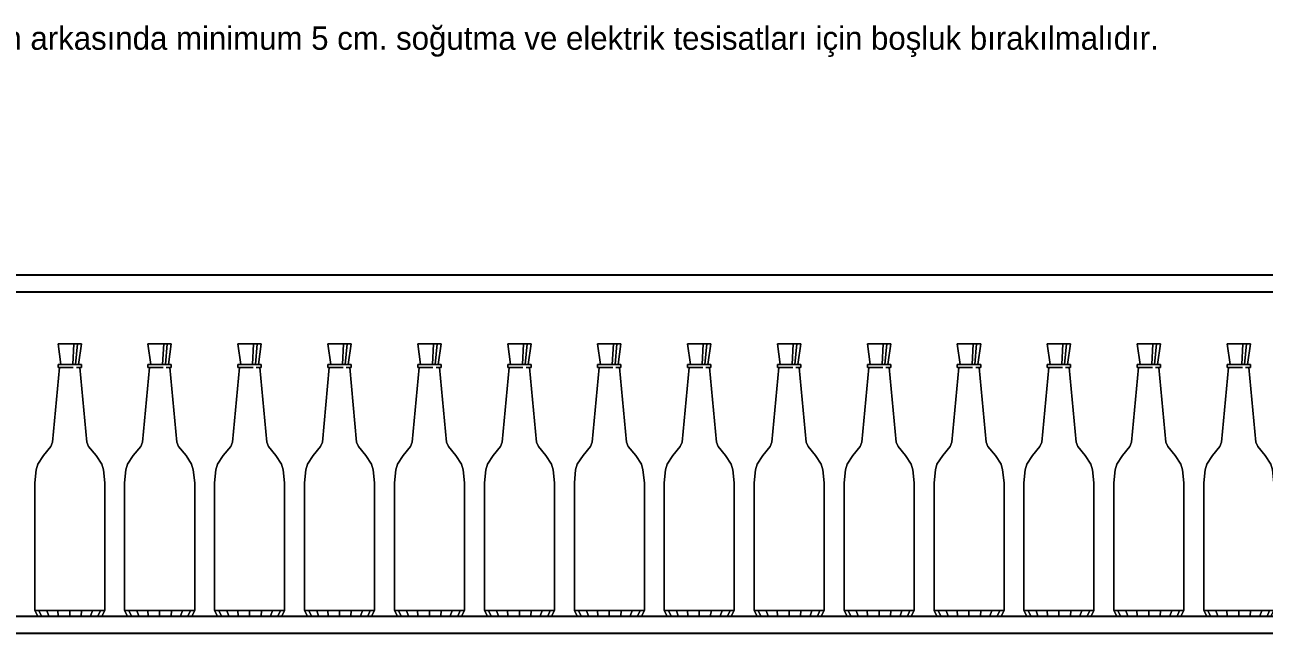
# Model space of a CAD drawing. Header units: millimetres. Extents: x 20829 to 29437, y 2955 to 9873.
# Drawn here: x 25235 to 26550, y 5350 to 5996 of the extents above; entities that cross this region are included whole.
import ezdxf

# ---------------------------------------------------------------- set-up
doc = ezdxf.new("R2010")
doc.units = ezdxf.units.MM
doc.layers.add('Auto-SilikCizgiler', color=251, linetype='Continuous', lineweight=9)
doc.styles.add('TAKSİM', font='GOTHIC.TTF', dxfattribs={"height": 20})

# ---------------------------------------------------------------- blocks, each defined once
blk = doc.blocks.new('sisw')
at = {"layer": 'Auto-SilikCizgiler'}
for points in [[(19158.05, 139884.55, -0.22), (19158.36, 139882.35, -0.16), (19158.36, 139882.35, 0.16), (19158.05, 139884.55, 0.22)], [(19159.29, 139884.55), (19158.2, 139884.55, -0.63), (19158.05, 139884.55, -0.22), (19159.29, 139884.55)], [(19159.29, 139884.55), (19158.05, 139884.55, -0.22), (19158.05, 139884.55, 0.22), (19159.29, 139884.55)], [(19159.29, 139884.55), (19158.05, 139884.55, 0.22), (19158.2, 139884.55, 0.63), (19159.29, 139884.55)], [(19159.29, 139884.55), (19158.48, 139884.55, -0.96), (19158.2, 139884.55, -0.63), (19159.29, 139884.55)], [(19159.29, 139884.55), (19158.2, 139884.55, 0.63), (19158.48, 139884.55, 0.96), (19159.29, 139884.55)], [(19159.29, 139884.55), (19158.86, 139884.55, -1.18), (19158.48, 139884.55, -0.96), (19159.29, 139884.55)], [(19159.29, 139884.55), (19158.48, 139884.55, 0.96), (19158.86, 139884.55, 1.18), (19159.29, 139884.55)], [(19159.29, 139884.55), (19159.29, 139884.55, -1.26), (19158.86, 139884.55, -1.18), (19159.29, 139884.55)], [(19159.29, 139884.55), (19158.86, 139884.55, 1.18), (19159.29, 139884.55, 1.26), (19159.29, 139884.55)], [(19159.29, 139884.55), (19159.29, 139884.55, 1.26), (19159.72, 139884.55, 1.18), (19159.29, 139884.55)], [(19159.29, 139884.55), (19159.72, 139884.55, 1.18), (19160.1, 139884.55, 0.96), (19159.29, 139884.55)], [(19159.29, 139884.55), (19160.1, 139884.55, 0.96), (19160.38, 139884.55, 0.63), (19159.29, 139884.55)], [(19159.29, 139884.55), (19160.38, 139884.55, 0.63), (19160.53, 139884.55, 0.22), (19159.29, 139884.55)], [(19159.29, 139884.55), (19160.53, 139884.55, 0.22), (19160.53, 139884.55, -0.22), (19159.29, 139884.55)], [(19159.29, 139884.55), (19160.53, 139884.55, -0.22), (19160.38, 139884.55, -0.63), (19159.29, 139884.55)], [(19159.29, 139884.55), (19160.38, 139884.55, -0.63), (19160.1, 139884.55, -0.96), (19159.29, 139884.55)], [(19159.29, 139884.55), (19160.1, 139884.55, -0.96), (19159.72, 139884.55, -1.18), (19159.29, 139884.55)], [(19159.29, 139884.55), (19159.72, 139884.55, -1.18), (19159.29, 139884.55, -1.26), (19159.29, 139884.55)], [(19159.72, 139884.55, 1.18), (19159.61, 139882.35, 0.89), (19159.9, 139882.35, 0.72), (19160.1, 139884.55, 0.96)], [(19160.1, 139884.55, -0.96), (19159.9, 139882.35, -0.72), (19159.61, 139882.35, -0.89), (19159.72, 139884.55, -1.18)], [(19160.53, 139884.55, 0.22), (19160.22, 139882.35, 0.16), (19160.22, 139882.35, -0.16), (19160.53, 139884.55, -0.22)], [(19158.21, 139882.04, 0.19), (19157.47, 139874.11, 0.32), (19157.47, 139874.11, -0.32), (19158.21, 139882.04, -0.19)], [(19158.78, 139882.35, 0.3), (19158.2, 139882.35, 0.63), (19158.05, 139882.35, 0.22), (19158.71, 139882.35, 0.1)], [(19158.71, 139882.35, 0.1), (19158.05, 139882.35, 0.22), (19158.05, 139882.35, -0.22), (19158.71, 139882.35, -0.1)], [(19158.05, 139882.35, 0.22), (19158.05, 139882.04, 0.22), (19158.05, 139882.04, -0.22), (19158.05, 139882.35, -0.22)], [(19158.71, 139882.35, -0.1), (19158.05, 139882.35, -0.22), (19158.2, 139882.35, -0.63), (19158.78, 139882.35, -0.3)], [(19158.2, 139882.04, 0.63), (19158.34, 139882.04, 0.55), (19158.21, 139882.04, 0.19), (19158.05, 139882.04, 0.22)], [(19158.05, 139882.04, 0.22), (19158.21, 139882.04, 0.19), (19158.21, 139882.04, -0.19), (19158.05, 139882.04, -0.22)], [(19158.05, 139882.04, -0.22), (19158.21, 139882.04, -0.19), (19158.34, 139882.04, -0.55), (19158.2, 139882.04, -0.63)], [(19158.91, 139882.35, 0.46), (19158.48, 139882.35, 0.96), (19158.2, 139882.35, 0.63), (19158.78, 139882.35, 0.3)], [(19158.78, 139882.35, -0.3), (19158.2, 139882.35, -0.63), (19158.48, 139882.35, -0.96), (19158.91, 139882.35, -0.46)], [(19158.48, 139882.04, 0.96), (19158.58, 139882.04, 0.84), (19158.34, 139882.04, 0.55), (19158.2, 139882.04, 0.63)], [(19158.2, 139882.04, -0.63), (19158.34, 139882.04, -0.55), (19159.67, 139882.04, -1.03), (19158.48, 139882.04, -0.96)], [(19158.36, 139882.35, 0.16), (19158.73, 139882.35, 0.1), (19158.8, 139882.35, 0.28), (19158.47, 139882.35, 0.47)], [(19158.36, 139882.35, -0.16), (19158.73, 139882.35, -0.1), (19158.73, 139882.35, 0.1), (19158.36, 139882.35, 0.16)], [(19158.47, 139882.35, -0.47), (19158.8, 139882.35, -0.28), (19158.73, 139882.35, -0.1), (19158.36, 139882.35, -0.16)], [(19158.47, 139882.35, 0.47), (19158.8, 139882.35, 0.28), (19158.93, 139882.35, 0.43), (19158.69, 139882.35, 0.72)], [(19158.69, 139882.35, -0.72), (19158.93, 139882.35, -0.43), (19158.8, 139882.35, -0.28), (19158.47, 139882.35, -0.47)], [(19159.09, 139882.35, 0.56), (19158.86, 139882.35, 1.18), (19158.48, 139882.35, 0.96), (19158.91, 139882.35, 0.46)], [(19158.91, 139882.35, -0.46), (19158.48, 139882.35, -0.96), (19158.86, 139882.35, -1.18), (19159.09, 139882.35, -0.56)], [(19158.69, 139882.35, 0.72), (19158.93, 139882.35, 0.43), (19159.1, 139882.35, 0.53), (19158.97, 139882.35, 0.89)], [(19158.97, 139882.35, -0.89), (19159.1, 139882.35, -0.53), (19158.93, 139882.35, -0.43), (19158.69, 139882.35, -0.72)], [(19159.29, 139882.35, 0.6), (19159.29, 139882.35, 1.26), (19158.86, 139882.35, 1.18), (19159.09, 139882.35, 0.56)], [(19159.09, 139882.35, -0.56), (19158.86, 139882.35, -1.18), (19159.29, 139882.35, -1.26), (19159.29, 139882.35, -0.6)], [(19159.29, 139882.35, -0.94), (19159.29, 139882.35, -0.57), (19159.1, 139882.35, -0.53), (19158.97, 139882.35, -0.89)], [(19158.97, 139882.35, 0.89), (19159.1, 139882.35, 0.53), (19159.29, 139882.35, 0.57), (19159.29, 139882.35, 0.94)], [(19159.61, 139882.35, -0.89), (19159.48, 139882.35, -0.53), (19159.29, 139882.35, -0.57), (19159.29, 139882.35, -0.94)], [(19159.29, 139882.35, 0.94), (19159.29, 139882.35, 0.57), (19159.48, 139882.35, 0.53), (19159.61, 139882.35, 0.89)], [(19159.29, 139882.35, -0.6), (19159.29, 139882.35, -1.26), (19159.72, 139882.35, -1.18), (19159.49, 139882.35, -0.56)], [(19159.49, 139882.35, 0.56), (19159.72, 139882.35, 1.18), (19159.29, 139882.35, 1.26), (19159.29, 139882.35, 0.6)], [(19159.9, 139882.35, -0.72), (19159.65, 139882.35, -0.43), (19159.48, 139882.35, -0.53), (19159.61, 139882.35, -0.89)], [(19159.61, 139882.35, 0.89), (19159.48, 139882.35, 0.53), (19159.65, 139882.35, 0.43), (19159.9, 139882.35, 0.72)], [(19159.49, 139882.35, -0.56), (19159.72, 139882.35, -1.18), (19160.1, 139882.35, -0.96), (19159.67, 139882.35, -0.46)], [(19159.67, 139882.35, 0.46), (19160.1, 139882.35, 0.96), (19159.72, 139882.35, 1.18), (19159.49, 139882.35, 0.56)], [(19160.11, 139882.35, -0.47), (19159.78, 139882.35, -0.28), (19159.65, 139882.35, -0.43), (19159.9, 139882.35, -0.72)], [(19159.9, 139882.35, 0.72), (19159.65, 139882.35, 0.43), (19159.78, 139882.35, 0.28), (19160.11, 139882.35, 0.47)], [(19159.67, 139882.35, -0.46), (19160.1, 139882.35, -0.96), (19160.38, 139882.35, -0.63), (19159.81, 139882.35, -0.3)], [(19159.81, 139882.35, 0.3), (19160.38, 139882.35, 0.63), (19160.1, 139882.35, 0.96), (19159.67, 139882.35, 0.46)], [(19160.22, 139882.35, -0.16), (19159.85, 139882.35, -0.1), (19159.78, 139882.35, -0.28), (19160.11, 139882.35, -0.47)], [(19160.11, 139882.35, 0.47), (19159.78, 139882.35, 0.28), (19159.85, 139882.35, 0.1), (19160.22, 139882.35, 0.16)], [(19159.81, 139882.35, -0.3), (19160.38, 139882.35, -0.63), (19160.53, 139882.35, -0.22), (19159.88, 139882.35, -0.1)], [(19159.88, 139882.35, 0.1), (19160.53, 139882.35, 0.22), (19160.38, 139882.35, 0.63), (19159.81, 139882.35, 0.3)], [(19160.22, 139882.35, 0.16), (19159.85, 139882.35, 0.1), (19159.85, 139882.35, -0.1), (19160.22, 139882.35, -0.16)], [(19159.88, 139882.35, -0.1), (19160.53, 139882.35, -0.22), (19160.53, 139882.35, 0.22), (19159.88, 139882.35, 0.1)], [(19160.1, 139882.04, -0.96), (19160, 139882.04, -0.84), (19160.24, 139882.04, -0.55), (19160.38, 139882.04, -0.63)], [(19160.38, 139882.04, 0.63), (19160.24, 139882.04, 0.55), (19160, 139882.04, 0.84), (19160.1, 139882.04, 0.96)], [(19160.38, 139882.04, -0.63), (19160.24, 139882.04, -0.55), (19160.37, 139882.04, -0.19), (19160.53, 139882.04, -0.22)], [(19160.53, 139882.04, 0.22), (19160.37, 139882.04, 0.19), (19160.24, 139882.04, 0.55), (19160.38, 139882.04, 0.63)], [(19160.37, 139882.04, -0.19), (19161.11, 139874.11, -0.32), (19161.11, 139874.11, 0.32), (19160.37, 139882.04, 0.19)], [(19160.53, 139882.04, -0.22), (19160.37, 139882.04, -0.19), (19160.37, 139882.04, 0.19), (19160.53, 139882.04, 0.22)], [(19160.53, 139882.35, -0.22), (19160.53, 139882.04, -0.22), (19160.53, 139882.04, 0.22), (19160.53, 139882.35, 0.22)], [(19157.28, 139873.64, 0.35), (19156.5, 139872.71, 0.49), (19156.5, 139872.71, -0.49), (19157.28, 139873.64, -0.35)], [(19157.47, 139874.11, 0.32), (19157.28, 139873.64, 0.35), (19157.28, 139873.64, -0.35), (19157.47, 139874.11, -0.32)], [(19161.11, 139874.11, -0.32), (19161.3, 139873.64, -0.35), (19161.3, 139873.64, 0.35), (19161.11, 139874.11, 0.32)], [(19161.3, 139873.64, -0.35), (19162.09, 139872.71, -0.49), (19162.09, 139872.71, 0.49), (19161.3, 139873.64, 0.35)], [(19155.89, 139871.78, 0.6), (19155.72, 139871.19, 0.63), (19155.72, 139871.19, -0.63), (19155.89, 139871.78, -0.6)], [(19156.5, 139872.71, 0.49), (19155.89, 139871.78, 0.6), (19155.89, 139871.78, -0.6), (19156.5, 139872.71, -0.49)], [(19162.09, 139872.71, -0.49), (19162.69, 139871.78, -0.6), (19162.69, 139871.78, 0.6), (19162.09, 139872.71, 0.49)], [(19162.69, 139871.78, -0.6), (19162.86, 139871.19, -0.63), (19162.86, 139871.19, 0.63), (19162.69, 139871.78, 0.6)], [(19155.72, 139871.19, 0.63), (19155.58, 139869.78, 0.65), (19155.58, 139869.78, -0.65), (19155.72, 139871.19, -0.63)], [(19162.86, 139871.19, -0.63), (19163.01, 139869.78, -0.65), (19163.01, 139869.78, 0.65), (19162.86, 139871.19, 0.63)], [(19155.58, 139869.78, 0.65), (19155.58, 139856.26, 0.65), (19155.58, 139856.26, -0.65), (19155.58, 139869.78, -0.65)], [(19163.01, 139869.78, -0.65), (19163.01, 139856.26, -0.65), (19163.01, 139856.26, 0.65), (19163.01, 139869.78, 0.65)], [(19156.02, 139856.26, 1.89), (19156.3, 139855.63, 1.73), (19155.89, 139855.63, 0.6), (19155.58, 139856.26, 0.65)], [(19155.58, 139856.26, 0.65), (19155.89, 139855.63, 0.6), (19155.89, 139855.63, -0.6), (19155.58, 139856.26, -0.65)], [(19155.58, 139856.26, -0.65), (19155.89, 139855.63, -0.6), (19156.3, 139855.63, -1.73), (19156.02, 139856.26, -1.89)], [(19156.87, 139856.26, 2.89), (19157.07, 139855.63, 2.65), (19156.3, 139855.63, 1.73), (19156.02, 139856.26, 1.89)], [(19156.02, 139856.26, -1.89), (19156.3, 139855.63, -1.73), (19157.07, 139855.63, -2.65), (19156.87, 139856.26, -2.89)], [(19156.87, 139856.26, -2.89), (19157.07, 139855.63, -2.65), (19158.11, 139855.63, -3.25), (19158, 139856.26, -3.54)], [(19158, 139856.26, 3.54), (19158.11, 139855.63, 3.25), (19157.07, 139855.63, 2.65), (19156.87, 139856.26, 2.89)], [(19158, 139856.26, -3.54), (19158.11, 139855.63, -3.25), (19159.29, 139855.63, -3.46), (19159.29, 139856.26, -3.77)], [(19159.29, 139856.26, 3.77), (19159.29, 139855.63, 3.46), (19158.11, 139855.63, 3.25), (19158, 139856.26, 3.54)], [(19159.29, 139856.26, -3.77), (19159.29, 139855.63, -3.46), (19160.47, 139855.63, -3.25), (19160.58, 139856.26, -3.54)], [(19160.58, 139856.26, 3.54), (19160.47, 139855.63, 3.25), (19159.29, 139855.63, 3.46), (19159.29, 139856.26, 3.77)], [(19160.58, 139856.26, -3.54), (19160.47, 139855.63, -3.25), (19161.51, 139855.63, -2.65), (19161.72, 139856.26, -2.89)], [(19161.72, 139856.26, 2.89), (19161.51, 139855.63, 2.65), (19160.47, 139855.63, 3.25), (19160.58, 139856.26, 3.54)], [(19161.72, 139856.26, -2.89), (19161.51, 139855.63, -2.65), (19162.29, 139855.63, -1.73), (19162.56, 139856.26, -1.89)], [(19162.56, 139856.26, 1.89), (19162.29, 139855.63, 1.73), (19161.51, 139855.63, 2.65), (19161.72, 139856.26, 2.89)], [(19162.56, 139856.26, -1.89), (19162.29, 139855.63, -1.73), (19162.7, 139855.63, -0.6), (19163.01, 139856.26, -0.65)], [(19163.01, 139856.26, 0.65), (19162.7, 139855.63, 0.6), (19162.29, 139855.63, 1.73), (19162.56, 139856.26, 1.89)], [(19163.01, 139856.26, -0.65), (19162.7, 139855.63, -0.6), (19162.7, 139855.63, 0.6), (19163.01, 139856.26, 0.65)], [(19156.3, 139855.63, 1.73), (19157.11, 139855.63, 1.26), (19156.82, 139855.63, 0.44), (19155.89, 139855.63, 0.6)], [(19155.89, 139855.63, 0.6), (19156.82, 139855.63, 0.44), (19156.82, 139855.63, -0.44), (19155.89, 139855.63, -0.6)], [(19155.89, 139855.63, -0.6), (19156.82, 139855.63, -0.44), (19157.11, 139855.63, -1.26), (19156.3, 139855.63, -1.73)], [(19157.07, 139855.63, 2.65), (19157.68, 139855.63, 1.93), (19157.11, 139855.63, 1.26), (19156.3, 139855.63, 1.73)], [(19156.3, 139855.63, -1.73), (19157.11, 139855.63, -1.26), (19157.68, 139855.63, -1.93), (19157.07, 139855.63, -2.65)], [(19158.11, 139855.63, 3.25), (19158.43, 139855.63, 2.36), (19157.68, 139855.63, 1.93), (19157.07, 139855.63, 2.65)], [(19157.07, 139855.63, -2.65), (19157.68, 139855.63, -1.93), (19158.43, 139855.63, -2.36), (19158.11, 139855.63, -3.25)], [(19158.11, 139855.63, -3.25), (19158.43, 139855.63, -2.36), (19159.29, 139855.63, -2.51), (19159.29, 139855.63, -3.46)], [(19159.29, 139855.63, 3.46), (19159.29, 139855.63, 2.51), (19158.43, 139855.63, 2.36), (19158.11, 139855.63, 3.25)], [(19159.29, 139855.63, -3.46), (19159.29, 139855.63, -2.51), (19160.15, 139855.63, -2.36), (19160.47, 139855.63, -3.25)], [(19160.47, 139855.63, 3.25), (19160.15, 139855.63, 2.36), (19159.29, 139855.63, 2.51), (19159.29, 139855.63, 3.46)], [(19160.47, 139855.63, -3.25), (19160.15, 139855.63, -2.36), (19160.91, 139855.63, -1.93), (19161.51, 139855.63, -2.65)], [(19161.51, 139855.63, 2.65), (19160.91, 139855.63, 1.93), (19160.15, 139855.63, 2.36), (19160.47, 139855.63, 3.25)], [(19161.51, 139855.63, -2.65), (19160.91, 139855.63, -1.93), (19161.47, 139855.63, -1.26), (19162.29, 139855.63, -1.73)], [(19162.29, 139855.63, 1.73), (19161.47, 139855.63, 1.26), (19160.91, 139855.63, 1.93), (19161.51, 139855.63, 2.65)], [(19162.29, 139855.63, -1.73), (19161.47, 139855.63, -1.26), (19161.77, 139855.63, -0.44), (19162.7, 139855.63, -0.6)], [(19162.7, 139855.63, 0.6), (19161.77, 139855.63, 0.44), (19161.47, 139855.63, 1.26), (19162.29, 139855.63, 1.73)], [(19162.7, 139855.63, -0.6), (19161.77, 139855.63, -0.44), (19161.77, 139855.63, 0.44), (19162.7, 139855.63, 0.6)]]:
    blk.add_3dface(points, dxfattribs=at)

msp = doc.modelspace()

# ---------------------------------------------------------------- linework, layer by layer
for points in [[(23572.9, 5350.4), (27572.9, 5350.4), (27572.9, 5730.4), (23572.9, 5730.4)], [(23590.9, 5368.4), (27554.9, 5368.4), (27554.9, 5712.4), (23590.9, 5712.4)]]:
    msp.add_lwpolyline(points, close=True)

# ---------------------------------------------------------------- block references
at = {"layer": 'Auto-SilikCizgiler', "xscale": 10, "yscale": 10, "zscale": 10}
for p in [(-166310.6, -1393187.9, -6), (-166215.2, -1393187.9, -6), (-166119.7, -1393187.9, -6), (-166024.3, -1393187.9, -6), (-165928.9, -1393187.9, -6), (-165833.4, -1393187.9, -6), (-165738, -1393187.9, -6), (-165642.6, -1393187.9, -6), (-165547.2, -1393187.9, -6), (-165451.7, -1393187.9, -6), (-165356.3, -1393187.9, -6), (-165260.9, -1393187.9, -6), (-165165.5, -1393187.9, -6), (-165070, -1393187.9, -6)]:
    msp.add_blockref('sisw', p, dxfattribs=at)

# ---------------------------------------------------------------- texts
at = {"color": 5, "style": 'TAKSİM'}
msp.add_text('dolabın arkasında minimum 5 cm. soğutma ve elektrik tesisatları için boşluk bırakılmalıdır.', height=24.75, dxfattribs=at).set_placement((25122.8, 5969.8, 0))

doc.saveas('drawing.dxf')
